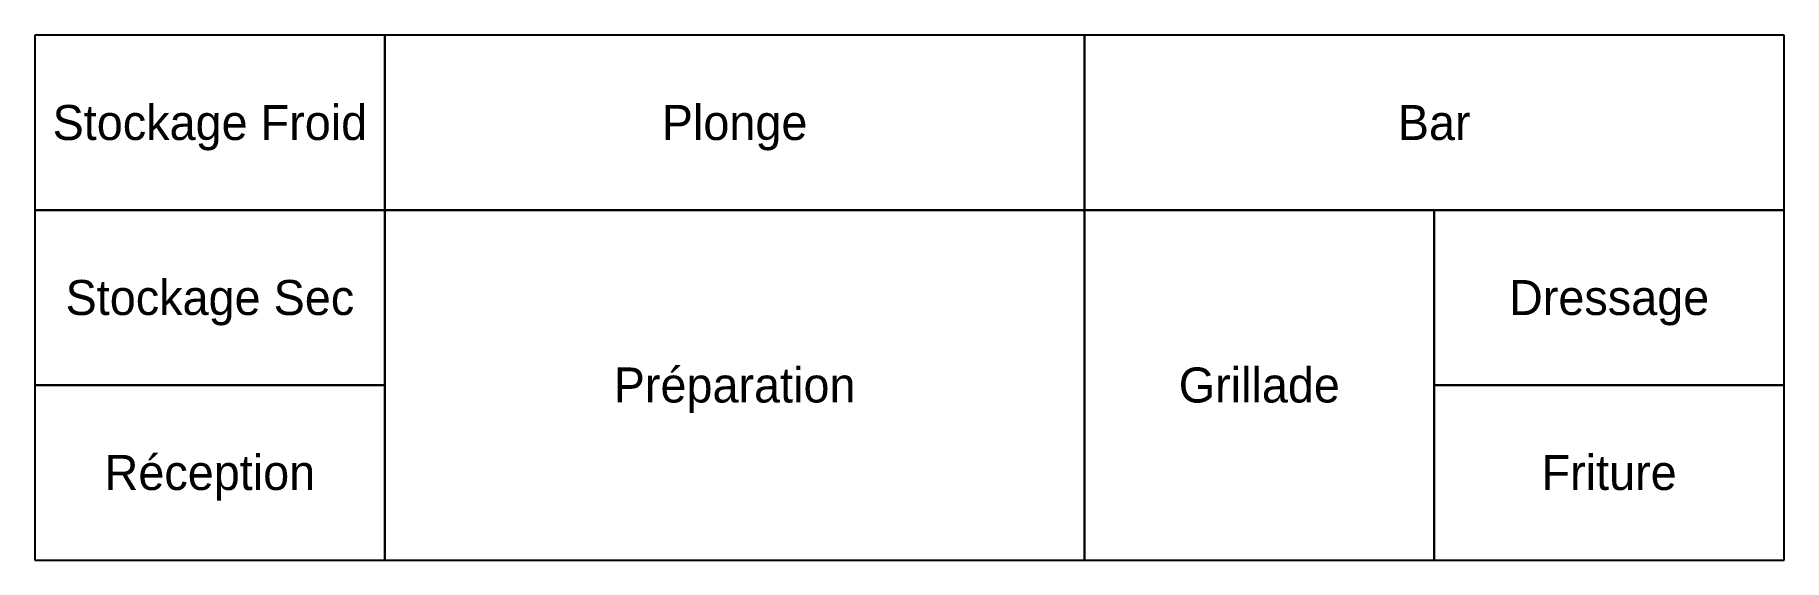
# Model space of a CAD drawing. Extents: x 0 to 10000, y 0 to 3000.
import ezdxf
from ezdxf.enums import TextEntityAlignment as Align

# ---------------------------------------------------------------- set-up
doc = ezdxf.new("R2010")
doc.units = 0
doc.layers.add('ZONES', color=7, linetype='CONTINUOUS')

msp = doc.modelspace()

# ---------------------------------------------------------------- linework, layer by layer
at = {"layer": 'ZONES'}
for p, q in [((2000, 3000), (0, 3000)), ((0, 3000), (0, 2000)), ((2000, 2000), (2000, 3000)), ((6000, 3000), (2000, 3000)), ((2000, 3000), (2000, 2000)), ((6000, 2000), (6000, 3000)), ((10000, 3000), (6000, 3000)), ((6000, 3000), (6000, 2000)), ((10000, 2000), (10000, 3000)), ((2000, 2000), (0, 2000)), ((0, 2000), (0, 1000)), ((0, 2000), (2000, 2000)), ((2000, 1000), (2000, 2000)), ((6000, 2000), (2000, 2000)), ((2000, 2000), (2000, 0)), ((2000, 2000), (6000, 2000)), ((6000, 0), (6000, 2000)), ((8000, 2000), (6000, 2000)), ((6000, 2000), (6000, 0)), ((6000, 2000), (10000, 2000)), ((8000, 0), (8000, 2000)), ((10000, 2000), (8000, 2000)), ((8000, 2000), (8000, 1000)), ((10000, 1000), (10000, 2000)), ((2000, 1000), (0, 1000)), ((0, 1000), (0, 0)), ((0, 1000), (2000, 1000)), ((2000, 0), (2000, 1000)), ((10000, 1000), (8000, 1000)), ((8000, 1000), (8000, 0)), ((8000, 1000), (10000, 1000)), ((10000, 0), (10000, 1000)), ((0, 0), (2000, 0)), ((2000, 0), (6000, 0)), ((6000, 0), (8000, 0)), ((8000, 0), (10000, 0))]:
    msp.add_line(p, q, dxfattribs=at)

# ---------------------------------------------------------------- texts
for s, p in [('Stockage Froid', (1000, 2500)), ('Plonge', (4000, 2500)), ('Bar', (8000, 2500)), ('Stockage Sec', (1000, 1500)), ('Dressage', (9000, 1500)), ('Préparation', (4000, 1000)), ('Grillade', (7000, 1000)), ('Réception', (1000, 500)), ('Friture', (9000, 500))]:
    msp.add_text(s, height=200, dxfattribs=at).set_placement(p, align=Align.MIDDLE_CENTER)

doc.saveas('drawing.dxf')
